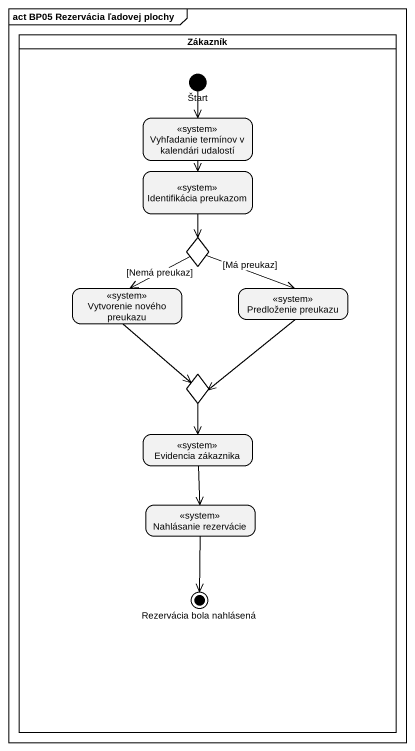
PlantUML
@startuml
mainframe act BP05 Rezervácia ľadovej plochy
hide empty description
state Zákazník <<partition>> {
  state Štart <<start>>
  state "Vyhľadanie termínov v kalendári udalostí" as Vyhľadanie_termínov_v <<system>>
  state "Identifikácia preukazom" as Identifikácia_preukazom <<system>>
  state choice1 <<choice>>
  state "Vytvorenie nového preukazu" as Vytvorenie_nového_preukazu <<system>>
  state "Predloženie preukazu" as Predloženie_preukazu <<system>>
  state choice2 <<choice>>
  state "Evidencia zákaznika" as Evidencia_zákaznika <<system>>
  state "Nahlásanie rezervácie" as Nahlásanie_rezervácie <<system>>
  state "Rezervácia bola nahlásená" as Rezervácia_bola_nahlásená <<end>>
}
Štart --> Vyhľadanie_termínov_v
Vyhľadanie_termínov_v --> Identifikácia_preukazom
Identifikácia_preukazom --> choice1
choice1 --> Vytvorenie_nového_preukazu : [Nemá preukaz]
choice1 -right-> Predloženie_preukazu : [Má preukaz]
Vytvorenie_nového_preukazu --> choice2
Predloženie_preukazu --> choice2
choice2 --> Evidencia_zákaznika
Evidencia_zákaznika --> Nahlásanie_rezervácie
Nahlásanie_rezervácie --> Rezervácia_bola_nahlásená
@enduml
